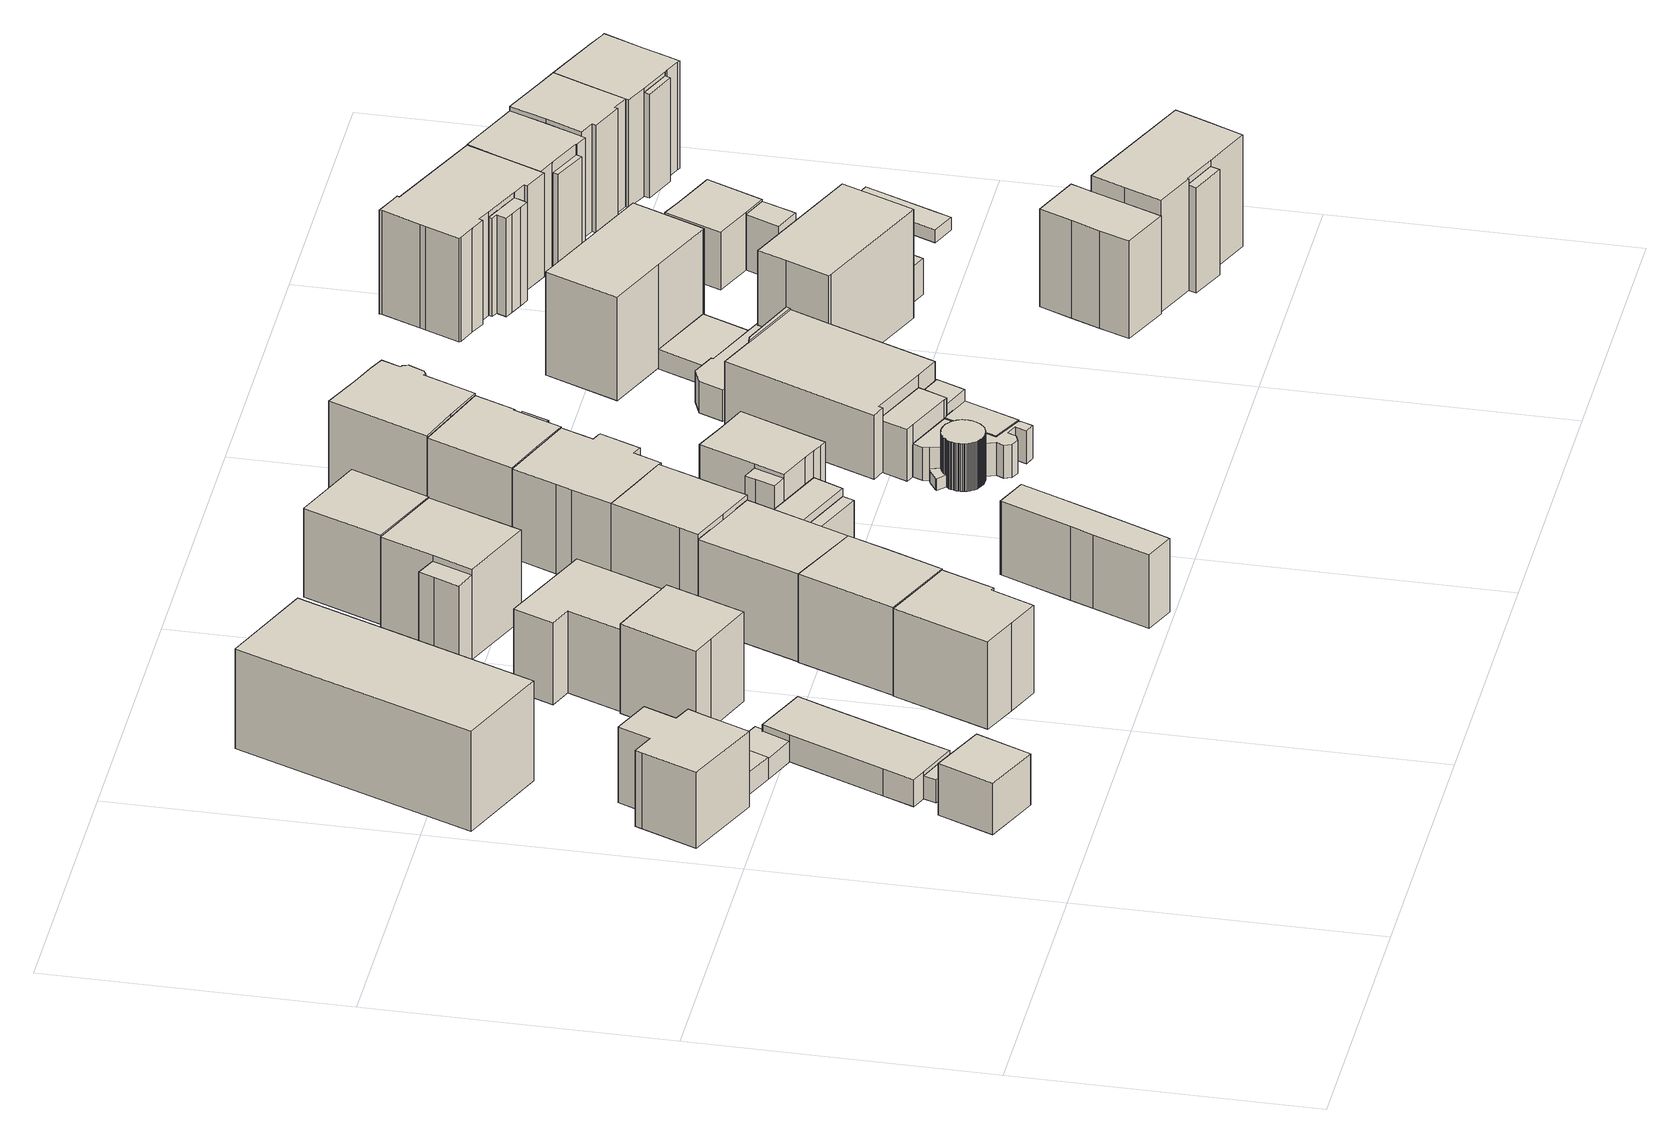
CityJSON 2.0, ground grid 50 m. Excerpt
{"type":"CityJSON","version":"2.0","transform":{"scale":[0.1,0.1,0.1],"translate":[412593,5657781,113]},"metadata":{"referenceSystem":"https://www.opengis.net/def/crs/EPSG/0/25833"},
"CityObjects":{
"building1":{"type":"Building","attributes":{"Dachtyp_tdc":"tdcFreeFormRoof","Gemeindeschluessel":14612000,"Dachneigung":45.53,"QualitaetDacherkennung":67,"Geometrietyp2DReferenz":"3000","measuredHeight":11.75,"function":"31001_9998","roofType":"5000"},"geometry":[{"type":"Solid","lod":"1","boundaries":[[[[0,1,2,3,4]],[[5,6,7,8,9]],[[4,6,5,0]],[[3,7,6,4]],[[2,8,7,3]],[[1,9,8,2]],[[0,5,9,1]]]]}]},
"building2":{"type":"Building","attributes":{"Dachtyp_tdc":"tdcPolyFlatRoof","Gemeindeschluessel":14612000,"Dachneigung":0,"QualitaetDacherkennung":51,"Geometrietyp2DReferenz":"3000","measuredHeight":13.56,"function":"31001_9998","roofType":"1000"},"geometry":[{"type":"Solid","lod":"1","boundaries":[[[[10,11,12,13,14,15,16,17,18,19,20]],[[21,22,23,24,25,26,27,28,29,30,31]],[[20,22,21,10]],[[19,23,22,20]],[[18,24,23,19]],[[17,25,24,18]],[[16,26,25,17]],[[15,27,26,16]],[[14,28,27,15]],[[13,29,28,14]],[[12,30,29,13]],[[11,31,30,12]],[[10,21,31,11]]]]}]},
"building3":{"type":"Building","attributes":{"Dachtyp_tdc":"tdcPolyFlatRoof","Gemeindeschluessel":14612000,"Dachneigung":0,"QualitaetDacherkennung":71,"Geometrietyp2DReferenz":"3000","measuredHeight":3.99,"function":"31001_9998","roofType":"1000"},"geometry":[{"type":"Solid","lod":"1","boundaries":[[[[32,33,34,35]],[[36,37,38,39]],[[35,37,36,32]],[[34,38,37,35]],[[33,39,38,34]],[[32,36,39,33]]]]}]},
"building4":{"type":"Building","attributes":{"Gemeindeschluessel":14612000,"Geometrietyp2DReferenz":"3000","function":"31001_9998","roofType":"9999"},"children":["building4-1","building4-2"]},
"building4-1":{"type":"BuildingPart","attributes":{"Dachtyp_tdc":"tdcPolyFlatRoof","Dachneigung":2.6,"QualitaetDacherkennung":79,"Geometrietyp2DReferenz":"3000","measuredHeight":4.31,"roofType":"2100"},"parents":["building4"],"geometry":[{"type":"Solid","lod":"1","boundaries":[[[[40,41,42,43]],[[44,45,46,47]],[[43,45,44,40]],[[42,46,45,43]],[[41,47,46,42]],[[40,44,47,41]]]]}]},
"building4-2":{"type":"BuildingPart","attributes":{"Dachtyp_tdc":"tdcHipAndGableRoof","Dachneigung":15.2,"QualitaetDacherkennung":78,"Geometrietyp2DReferenz":"3000","measuredHeight":5.49,"roofType":"5000"},"parents":["building4"],"geometry":[{"type":"Solid","lod":"1","boundaries":[[[[48,49,50,51,52,53,54,55,56,57,58,59]],[[60,61,62,63,64,65,66,44,47,67,68,69]],[[59,61,60,48]],[[58,62,61,59]],[[57,63,62,58]],[[56,64,63,57]],[[55,65,64,56]],[[54,66,65,55]],[[53,44,66,54]],[[52,47,44,53]],[[51,67,47,52]],[[50,68,67,51]],[[49,69,68,50]],[[48,60,69,49]]]]}]},
"building5":{"type":"Building","attributes":{"Dachtyp_tdc":"tdcPolyFlatRoof","Gemeindeschluessel":14612000,"Dachneigung":2.92,"QualitaetDacherkennung":72,"Geometrietyp2DReferenz":"3000","measuredHeight":3.83,"function":"31001_9998","roofType":"2100"},"geometry":[{"type":"Solid","lod":"1","boundaries":[[[[70,71,72,73,74,75]],[[69,37,36,76,61,60]],[[75,37,69,70]],[[74,36,37,75]],[[73,76,36,74]],[[72,61,76,73]],[[71,60,61,72]],[[70,69,60,71]]]]}]},
"building6":{"type":"Building","attributes":{"name":"Gymnasium Dreikönigschule Dresden","Dachtyp_tdc":"tdcGableRoof","Gemeindeschluessel":14612000,"Dachneigung":12.76,"QualitaetDacherkennung":17,"Geometrietyp2DReferenz":"3000","measuredHeight":20.39,"function":"31001_3021","roofType":"3100"},"geometry":[{"type":"Solid","lod":"1","boundaries":[[[[77,78,79,80]],[[81,82,83,84]],[[80,82,81,77]],[[79,83,82,80]],[[78,84,83,79]],[[77,81,84,78]]]]}]},
"building7":{"type":"Building","attributes":{"Dachtyp_tdc":"tdcFreeFormRoof","Gemeindeschluessel":14612000,"Dachneigung":27.48,"QualitaetDacherkennung":80,"Geometrietyp2DReferenz":"3000","measuredHeight":17.72,"function":"31001_9998","roofType":"5000"},"geometry":[{"type":"Solid","lod":"1","boundaries":[[[[85,86,87,88,89]],[[90,91,92,93,94]],[[89,91,90,85]],[[88,92,91,89]],[[87,93,92,88]],[[86,94,93,87]],[[85,90,94,86]]]]}]},
"building8":{"type":"Building","attributes":{"Dachtyp_tdc":"tdcGableRoof","Gemeindeschluessel":14612000,"Dachneigung":24.15,"QualitaetDacherkennung":84,"Geometrietyp2DReferenz":"3000","measuredHeight":17.3,"function":"31001_9998","roofType":"3100"},"geometry":[{"type":"Solid","lod":"1","boundaries":[[[[95,96,97,98,99,100,101,102]],[[103,104,105,106,107,108,109,110]],[[102,104,103,95]],[[101,105,104,102]],[[100,106,105,101]],[[99,107,106,100]],[[98,108,107,99]],[[97,109,108,98]],[[96,110,109,97]],[[95,103,110,96]]]]}]},
"building9":{"type":"Building","attributes":{"Dachtyp_tdc":"tdcFreeFormRoof","Gemeindeschluessel":14612000,"Dachneigung":32.52,"QualitaetDacherkennung":12,"Geometrietyp2DReferenz":"3000","measuredHeight":16.78,"function":"31001_9998","roofType":"5000"},"geometry":[{"type":"Solid","lod":"1","boundaries":[[[[111,112,113,114,115,116]],[[117,118,119,120,121,122]],[[116,118,117,111]],[[115,119,118,116]],[[114,120,119,115]],[[113,121,120,114]],[[112,122,121,113]],[[111,117,122,112]]]]}]},
"building10":{"type":"Building","attributes":{"Dachtyp_tdc":"tdcFreeFormRoof","Gemeindeschluessel":14612000,"Dachneigung":27,"QualitaetDacherkennung":81,"Geometrietyp2DReferenz":"3000","measuredHeight":17.52,"function":"31001_9998","roofType":"5000"},"geometry":[{"type":"Solid","lod":"1","boundaries":[[[[123,124,125,126,127]],[[128,129,130,131,132]],[[127,129,128,123]],[[126,130,129,127]],[[125,131,130,126]],[[124,132,131,125]],[[123,128,132,124]]]]}]},
"building11":{"type":"Building","attributes":{"Dachtyp_tdc":"tdcPolyFlatRoof","Gemeindeschluessel":14612000,"Dachneigung":3.5,"QualitaetDacherkennung":48,"Geometrietyp2DReferenz":"3000","measuredHeight":2.46,"function":"31001_9998","roofType":"2100"},"geometry":[{"type":"Solid","lod":"1","boundaries":[[[[133,134,135,136]],[[137,138,139,140]],[[136,138,137,133]],[[135,139,138,136]],[[134,140,139,135]],[[133,137,140,134]]]]}]},
"building12":{"type":"Building","attributes":{"Dachtyp_tdc":"tdcFreeFormRoof","Gemeindeschluessel":14612000,"Dachneigung":24.89,"QualitaetDacherkennung":81,"Geometrietyp2DReferenz":"3000","measuredHeight":17.24,"function":"31001_9998","roofType":"5000"},"geometry":[{"type":"Solid","lod":"1","boundaries":[[[[127,126,141,142]],[[143,144,145,146]],[[142,144,143,127]],[[141,145,144,142]],[[126,146,145,141]],[[127,143,146,126]]]]}]},
"building13":{"type":"Building","attributes":{"Gemeindeschluessel":14612000,"Geometrietyp2DReferenz":"3000","function":"31001_9998","roofType":"9999"},"children":["building13-1","building13-2"]},
"building13-1":{"type":"BuildingPart","attributes":{"Dachtyp_tdc":"tdcHipAndGableRoof","Dachneigung":28.63,"QualitaetDacherkennung":62,"Geometrietyp2DReferenz":"3000","measuredHeight":18,"roofType":"5000"},"parents":["building13"],"geometry":[{"type":"Solid","lod":"1","boundaries":[[[[147,148,149,150,151]],[[152,153,154,155,156]],[[151,153,152,147]],[[150,154,153,151]],[[149,155,154,150]],[[148,156,155,149]],[[147,152,156,148]]]]}]},
"building13-2":{"type":"BuildingPart","attributes":{"Dachtyp_tdc":"tdcHipRoof","Dachneigung":27.24,"QualitaetDacherkennung":27,"Geometrietyp2DReferenz":"3000","measuredHeight":15.74,"roofType":"3200"},"parents":["building13"],"geometry":[{"type":"Solid","lod":"1","boundaries":[[[[157,158,159,160,161]],[[140,139,162,154,153]],[[161,139,140,157]],[[160,162,139,161]],[[159,154,162,160]],[[158,153,154,159]],[[157,140,153,158]]]]}]},
"building14":{"type":"Building","attributes":{"Dachtyp_tdc":"tdcPolyFlatRoof","Gemeindeschluessel":14612000,"Dachneigung":0,"QualitaetDacherkennung":78,"Geometrietyp2DReferenz":"3000","measuredHeight":13.21,"function":"31001_9998","roofType":"1000"},"geometry":[{"type":"Solid","lod":"1","boundaries":[[[[163,164,165,166,167,168,169,170,171,172]],[[173,174,175,176,177,178,179,180,181,182]],[[172,174,173,163]],[[171,175,174,172]],[[170,176,175,171]],[[169,177,176,170]],[[168,178,177,169]],[[167,179,178,168]],[[166,180,179,167]],[[165,181,180,166]],[[164,182,181,165]],[[163,173,182,164]]]]}]},
"building15":{"type":"Building","attributes":{"Dachtyp_tdc":"tdcGableRoof","Gemeindeschluessel":14612000,"Dachneigung":28.38,"QualitaetDacherkennung":75,"Geometrietyp2DReferenz":"3000","measuredHeight":18.27,"function":"31001_9998","roofType":"3100"},"geometry":[{"type":"Solid","lod":"1","boundaries":[[[[183,184,185,186,187,188,189,190,191,192]],[[193,194,195,196,197,198,199,200,201,202]],[[192,194,193,183]],[[191,195,194,192]],[[190,196,195,191]],[[189,197,196,190]],[[188,198,197,189]],[[187,199,198,188]],[[186,200,199,187]],[[185,201,200,186]],[[184,202,201,185]],[[183,193,202,184]]]]}]},
"building16":{"type":"Building","attributes":{"Dachtyp_tdc":"tdcGableRoof","Gemeindeschluessel":14612000,"Dachneigung":30.93,"QualitaetDacherkennung":74,"Geometrietyp2DReferenz":"3000","measuredHeight":17.9,"function":"31001_9998","roofType":"3100"},"geometry":[{"type":"Solid","lod":"1","boundaries":[[[[203,204,205,206]],[[207,208,209,210]],[[206,208,207,203]],[[205,209,208,206]],[[204,210,209,205]],[[203,207,210,204]]]]}]},
"building17":{"type":"Building","attributes":{"Dachtyp_tdc":"tdcPolyFlatRoof","Gemeindeschluessel":14612000,"Dachneigung":0,"QualitaetDacherkennung":61,"Geometrietyp2DReferenz":"3000","measuredHeight":4.64,"function":"31001_9998","roofType":"1000"},"geometry":[{"type":"Solid","lod":"1","boundaries":[[[[211,212,213,214,215]],[[216,217,218,219,220]],[[215,217,216,211]],[[214,218,217,215]],[[213,219,218,214]],[[212,220,219,213]],[[211,216,220,212]]]]}]},
"building18":{"type":"Building","attributes":{"Dachtyp_tdc":"tdcPolyFlatRoof","Gemeindeschluessel":14612000,"Dachneigung":33.82,"QualitaetDacherkennung":39,"Geometrietyp2DReferenz":"3000","measuredHeight":9.69,"function":"31001_9998","roofType":"2100"},"geometry":[{"type":"Solid","lod":"1","boundaries":[[[[221,222,223,224]],[[225,226,227,228]],[[224,226,225,221]],[[223,227,226,224]],[[222,228,227,223]],[[221,225,228,222]]]]}]},
"building19":{"type":"Building","attributes":{"Dachtyp_tdc":"tdcPolyFlatRoof","Gemeindeschluessel":14612000,"Dachneigung":17.84,"QualitaetDacherkennung":71,"Geometrietyp2DReferenz":"3000","measuredHeight":11.24,"function":"31001_9998","roofType":"2100"},"geometry":[{"type":"Solid","lod":"1","boundaries":[[[[229,230,231,232,233]],[[228,234,235,236,225]],[[233,234,228,229]],[[232,235,234,233]],[[231,236,235,232]],[[230,225,236,231]],[[229,228,225,230]]]]}]},
"building20":{"type":"Building","attributes":{"Dachtyp_tdc":"tdcFreeFormRoof","Gemeindeschluessel":14612000,"Dachneigung":21,"QualitaetDacherkennung":60,"Geometrietyp2DReferenz":"3000","measuredHeight":17.68,"function":"31001_9998","roofType":"5000"},"geometry":[{"type":"Solid","lod":"1","boundaries":[[[[185,237,238,239,240,241,242,243,244,245,246,247,248,187]],[[249,250,251,252,253,254,255,256,257,258,259,260,261,262]],[[187,250,249,185]],[[248,251,250,187]],[[247,252,251,248]],[[246,253,252,247]],[[245,254,253,246]],[[244,255,254,245]],[[243,256,255,244]],[[242,257,256,243]],[[241,258,257,242]],[[240,259,258,241]],[[239,260,259,240]],[[238,261,260,239]],[[237,262,261,238]],[[185,249,262,237]]]]}]},
"building21":{"type":"Building","attributes":{"Gemeindeschluessel":14612000,"Geometrietyp2DReferenz":"3000","function":"31001_9998","roofType":"9999"},"children":["building21-1","building21-2"]},
"building21-1":{"type":"BuildingPart","attributes":{"Dachtyp_tdc":"tdcGableRoof","Dachneigung":29.38,"QualitaetDacherkennung":70,"Geometrietyp2DReferenz":"3000","measuredHeight":16.66,"roofType":"3100"},"parents":["building21"],"geometry":[{"type":"Solid","lod":"1","boundaries":[[[[263,264,265,266,267,268,269,270,271,272]],[[273,274,275,276,277,278,279,280,281,282]],[[272,274,273,263]],[[271,275,274,272]],[[270,276,275,271]],[[269,277,276,270]],[[268,278,277,269]],[[267,279,278,268]],[[266,280,279,267]],[[265,281,280,266]],[[264,282,281,265]],[[263,273,282,264]]]]}]},
"building21-2":{"type":"BuildingPart","attributes":{"Dachtyp_tdc":"tdcPolyFlatRoof","Dachneigung":32.9,"QualitaetDacherkennung":51,"Geometrietyp2DReferenz":"3000","measuredHeight":15,"roofType":"2100"},"parents":["building21"],"geometry":[{"type":"Solid","lod":"1","boundaries":[[[[283,284,285,286,287]],[[282,281,288,289,290]],[[287,281,282,283]],[[286,288,281,287]],[[285,289,288,286]],[[284,290,289,285]],[[283,282,290,284]]]]}]},
"building22":{"type":"Building","attributes":{"Gemeindeschluessel":14612000,"Geometrietyp2DReferenz":"3000","function":"31001_9998","roofType":"9999"},"children":["building22-1","building22-2"]},
"building22-1":{"type":"BuildingPart","attributes":{"Dachtyp_tdc":"tdcPolyFlatRoof","Dachneigung":10.37,"QualitaetDacherkennung":47,"Geometrietyp2DReferenz":"3000","measuredHeight":14.62,"roofType":"2100"},"parents":["building22"],"geometry":[{"type":"Solid","lod":"1","boundaries":[[[[291,292,293,294,295,296]],[[297,298,299,300,301,302]],[[295,298,297,296]],[[294,299,298,295]],[[293,300,299,294]],[[292,301,300,293]],[[291,302,301,292]],[[296,297,302,291]]]]}]},
"building22-2":{"type":"BuildingPart","attributes":{"Dachtyp_tdc":"tdcGableRoof","Dachneigung":25.34,"QualitaetDacherkennung":68,"Geometrietyp2DReferenz":"3000","measuredHeight":17.61,"roofType":"3100"},"parents":["building22"],"geometry":[{"type":"Solid","lod":"1","boundaries":[[[[303,304,305,306,307,308,309,310,311]],[[302,301,312,313,314,315,316,317,297]],[[311,301,302,303]],[[310,312,301,311]],[[309,313,312,310]],[[308,314,313,309]],[[307,315,314,308]],[[306,316,315,307]],[[305,317,316,306]],[[304,297,317,305]],[[303,302,297,304]]]]}]},
"building23":{"type":"Building","attributes":{"name":"Nordbad","Dachtyp_tdc":"tdcPolyFlatRoof","Gemeindeschluessel":14612000,"Dachneigung":10.61,"QualitaetDacherkennung":51,"Geometrietyp2DReferenz":"3000","measuredHeight":2.32,"function":"31001_3221","roofType":"2100"},"geometry":[{"type":"Solid","lod":"1","boundaries":[[[[318,319,320,321,322,323,324,325,326,327,328,329,330]],[[331,332,333,334,335,336,337,338,339,340,341,342,343]],[[330,332,331,318]],[[329,333,332,330]],[[328,334,333,329]],[[327,335,334,328]],[[326,336,335,327]],[[325,337,336,326]],[[324,338,337,325]],[[323,339,338,324]],[[322,340,339,323]],[[321,341,340,322]],[[320,342,341,321]],[[319,343,342,320]],[[318,331,343,319]]]]}]},
"building24":{"type":"Building","attributes":{"name":"Nordbad","Dachtyp_tdc":"tdcFreeFormRoof","Gemeindeschluessel":14612000,"Dachneigung":30.78,"QualitaetDacherkennung":79,"Geometrietyp2DReferenz":"3000","measuredHeight":9.51,"function":"31001_3221","roofType":"5000"},"geometry":[{"type":"Solid","lod":"1","boundaries":[[[[344,345,346,347,348,349,350,351,352,353,354,355,356,357,358,359,360,361,362,363,364,365,366,367,368,369,370,371,372,373,374,375,376,377,378,379,380,381,382,383,384,385,386,387,388,389,390,391,392,393,394,395,396,397,398,399,400,401,402,403,404,405,406,407,408,409,410,411,412,413,414,415,416,417,418,419,420,421,422,423,424,425,426,427,428,429,430,431]],[[432,433,434,435,436,437,438,439,440,441,442,443,444,445,446,447,448,449,450,451,452,453,454,455,456,457,458,459,460,461,462,463,464,337,336,335,334,333,332,331,343,342,465,466,467,468,469,470,471,472,473,474,475,476,477,478,479,480,481,482,483,484,485,486,487,488,489,490,491,492,493,494,495,496,497,498,499,500,501,502,503,504,505,506,507,508,509,510]],[[431,433,432,344]],[[430,434,433,431]],[[429,435,434,430]],[[428,436,435,429]],[[427,437,436,428]],[[426,438,437,427]],[[425,439,438,426]],[[424,440,439,425]],[[423,441,440,424]],[[422,442,441,423]],[[421,443,442,422]],[[420,444,443,421]],[[419,445,444,420]],[[418,446,445,419]],[[417,447,446,418]],[[416,448,447,417]],[[415,449,448,416]],[[414,450,449,415]],[[413,451,450,414]],[[412,452,451,413]],[[411,453,452,412]],[[410,454,453,411]],[[409,455,454,410]],[[408,456,455,409]],[[407,457,456,408]],[[406,458,457,407]],[[405,459,458,406]],[[404,460,459,405]],[[403,461,460,404]],[[402,462,461,403]],[[401,463,462,402]],[[400,464,463,401]],[[399,337,464,400]],[[398,336,337,399]],[[397,335,336,398]],[[396,334,335,397]],[[395,333,334,396]],[[394,332,333,395]],[[393,331,332,394]],[[392,343,331,393]],[[391,342,343,392]],[[390,465,342,391]],[[389,466,465,390]],[[388,467,466,389]],[[387,468,467,388]],[[386,469,468,387]],[[385,470,469,386]],[[384,471,470,385]],[[383,472,471,384]],[[382,473,472,383]],[[381,474,473,382]],[[380,475,474,381]],[[379,476,475,380]],[[378,477,476,379]],[[377,478,477,378]],[[376,479,478,377]],[[375,480,479,376]],[[374,481,480,375]],[[373,482,481,374]],[[372,483,482,373]],[[371,484,483,372]],[[370,485,484,371]],[[369,486,485,370]],[[368,487,486,369]],[[367,488,487,368]],[[366,489,488,367]],[[365,490,489,366]],[[364,491,490,365]],[[363,492,491,364]],[[362,493,492,363]],[[361,494,493,362]],[[360,495,494,361]],[[359,496,495,360]],[[358,497,496,359]],[[357,498,497,358]],[[356,499,498,357]],[[355,500,499,356]],[[354,501,500,355]],[[353,502,501,354]],[[352,503,502,353]],[[351,504,503,352]],[[350,505,504,351]],[[349,506,505,350]],[[348,507,506,349]],[[347,508,507,348]],[[346,509,508,347]],[[345,510,509,346]],[[344,432,510,345]]]]}]},
"building25":{"type":"Building","attributes":{"name":"Nordbad","Dachtyp_tdc":"tdcPolyFlatRoof","Gemeindeschluessel":14612000,"Dachneigung":0,"QualitaetDacherkennung":47,"Geometrietyp2DReferenz":"3000","measuredHeight":5.92,"function":"31001_3221","roofType":"1000"},"geometry":[{"type":"Solid","lod":"1","boundaries":[[[[511,512,513,514,515,516,517,518,519,520,521,522,523,524,525,526,527,528,529,530,531,532,533,534,535,536,537,538,539,540,541,542,543,544,545,546,547,548,549,550,551,552,553,554,555,556,557,558,559,560,561,562,563,564,565,566,567,568,569,570]],[[571,572,573,574,575,576,577,578,579,580,581,582,506,505,504,503,502,501,500,499,498,497,496,495,494,493,492,491,490,489,488,487,486,485,484,483,482,481,480,479,478,477,476,475,474,473,472,471,470,469,468,467,466,465,342,341,583,584,585,586]],[[570,572,571,511]],[[569,573,572,570]],[[568,574,573,569]],[[567,575,574,568]],[[566,576,575,567]],[[565,577,576,566]],[[564,578,577,565]],[[563,579,578,564]],[[562,580,579,563]],[[561,581,580,562]],[[560,582,581,561]],[[559,506,582,560]],[[558,505,506,559]],[[557,504,505,558]],[[556,503,504,557]],[[555,502,503,556]],[[554,501,502,555]],[[553,500,501,554]],[[552,499,500,553]],[[551,498,499,552]],[[550,497,498,551]],[[549,496,497,550]],[[548,495,496,549]],[[547,494,495,548]],[[546,493,494,547]],[[545,492,493,546]],[[544,491,492,545]],[[543,490,491,544]],[[542,489,490,543]],[[541,488,489,542]],[[540,487,488,541]],[[539,486,487,540]],[[538,485,486,539]],[[537,484,485,538]],[[536,483,484,537]],[[535,482,483,536]],[[534,481,482,535]],[[533,480,481,534]],[[532,479,480,533]],[[531,478,479,532]],[[530,477,478,531]],[[529,476,477,530]],[[528,475,476,529]],[[527,474,475,528]],[[526,473,474,527]],[[525,472,473,526]],[[524,471,472,525]],[[523,470,471,524]],[[522,469,470,523]],[[521,468,469,522]],[[520,467,468,521]],[[519,466,467,520]],[[518,465,466,519]],[[517,342,465,518]],[[516,341,342,517]],[[515,583,341,516]],[[514,584,583,515]],[[513,585,584,514]],[[512,586,585,513]],[[511,571,586,512]]]]}]},
"building26":{"type":"Building","attributes":{"Dachtyp_tdc":"tdcGableRoof","Gemeindeschluessel":14612000,"Dachneigung":28.3,"QualitaetDacherkennung":69,"Geometrietyp2DReferenz":"3000","measuredHeight":18.42,"function":"31001_9998","roofType":"3100"},"geometry":[{"type":"Solid","lod":"1","boundaries":[[[[587,588,589,590,591,592,593,594,595,596,597,598,599]],[[600,601,602,603,604,605,606,607,608,609,610,611,612]],[[599,601,600,587]],[[598,602,601,599]],[[597,603,602,598]],[[596,604,603,597]],[[595,605,604,596]],[[594,606,605,595]],[[593,607,606,594]],[[592,608,607,593]],[[591,609,608,592]],[[590,610,609,591]],[[589,611,610,590]],[[588,612,611,589]],[[587,600,612,588]]]]}]},
"building27":{"type":"Building","attributes":{"name":"Nordbad","Dachtyp_tdc":"tdcPolyFlatRoof","Gemeindeschluessel":14612000,"Dachneigung":0,"QualitaetDacherkennung":64,"Geometrietyp2DReferenz":"3000","measuredHeight":9.33,"function":"31001_3221","roofType":"1000"},"geometry":[{"type":"Solid","lod":"1","boundaries":[[[[613,614,615,616,617,618,619]],[[584,620,621,622,623,624,585]],[[619,620,584,613]],[[618,621,620,619]],[[617,622,621,618]],[[616,623,622,617]],[[615,624,623,616]],[[614,585,624,615]],[[613,584,585,614]]]]}]},
"building28":{"type":"Building","attributes":{"name":"Nordbad","Gemeindeschluessel":14612000,"Geometrietyp2DReferenz":"3000","function":"31001_3221","roofType":"9999"},"children":["building28-1","building28-2","building28-3","building28-4","building28-5"]},
"building28-1":{"type":"BuildingPart","attributes":{"Dachtyp_tdc":"tdcFreeFormRoof","Dachneigung":44.6,"QualitaetDacherkennung":18,"Geometrietyp2DReferenz":"3000","measuredHeight":9.28,"roofType":"5000"},"parents":["building28"],"geometry":[{"type":"Solid","lod":"1","boundaries":[[[[625,626,627,628]],[[629,630,631,632]],[[628,630,629,625]],[[627,631,630,628]],[[626,632,631,627]],[[625,629,632,626]]]]}]},
"building28-2":{"type":"BuildingPart","attributes":{"Dachtyp_tdc":"tdcGableRoof","Dachneigung":10.9,"QualitaetDacherkennung":34,"Geometrietyp2DReferenz":"3000","measuredHeight":6.72,"roofType":"3100"},"parents":["building28"],"geometry":[{"type":"Solid","lod":"1","boundaries":[[[[633,634,635,636]],[[637,638,639,630]],[[636,638,637,633]],[[635,639,638,636]],[[634,630,639,635]],[[633,637,630,634]]]]}]},
"building28-3":{"type":"BuildingPart","attributes":{"Dachtyp_tdc":"tdcPolyFlatRoof","Dachneigung":0,"QualitaetDacherkennung":24,"Geometrietyp2DReferenz":"3000","measuredHeight":11.67,"roofType":"1000"},"parents":["building28"],"geometry":[{"type":"Solid","lod":"1","boundaries":[[[[640,641,642,643]],[[644,645,646,647]],[[643,645,644,640]],[[642,646,645,643]],[[641,647,646,642]],[[640,644,647,641]]]]}]},
"building28-4":{"type":"BuildingPart","attributes":{"Dachtyp_tdc":"tdcPolyFlatRoof","Dachneigung":0,"QualitaetDacherkennung":0,"Geometrietyp2DReferenz":"3000","measuredHeight":3.49,"roofType":"9999"},"parents":["building28"],"geometry":[{"type":"Solid","lod":"1","boundaries":[[[[648,649,650,651,652]],[[653,654,655,656,629]],[[652,654,653,648]],[[651,655,654,652]],[[650,656,655,651]],[[649,629,656,650]],[[648,653,629,649]]]]}]},
"building28-5":{"type":"BuildingPart","attributes":{"Dachtyp_tdc":"tdcPolyFlatRoof","Dachneigung":0,"QualitaetDacherkennung":44,"Geometrietyp2DReferenz":"3000","measuredHeight":11.51,"roofType":"1000"},"parents":["building28"],"geometry":[{"type":"Solid","lod":"1","boundaries":[[[[657,658,659,660,661,662,663,664,665]],[[654,653,632,666,667,668,669,644,647]],[[665,653,654,657]],[[664,632,653,665]],[[663,666,632,664]],[[662,667,666,663]],[[661,668,667,662]],[[660,669,668,661]],[[659,644,669,660]],[[658,647,644,659]],[[657,654,647,658]]]]}]},
"building29":{"type":"Building","attributes":{"Dachtyp_tdc":"tdcPolyFlatRoof","Gemeindeschluessel":14612000,"Dachneigung":0,"QualitaetDacherkennung":7,"Geometrietyp2DReferenz":"3000","measuredHeight":5.66,"function":"31001_9998","roofType":"1000"},"geometry":[{"type":"Solid","lod":"1","boundaries":[[[[670,671,672,673,674,675,676,677,678,679,680,681,682,683]],[[684,685,686,687,688,689,690,691,692,693,694,695,696,697]],[[683,685,684,670]],[[682,686,685,683]],[[681,687,686,682]],[[680,688,687,681]],[[679,689,688,680]],[[678,690,689,679]],[[677,691,690,678]],[[676,692,691,677]],[[675,693,692,676]],[[674,694,693,675]],[[673,695,694,674]],[[672,696,695,673]],[[671,697,696,672]],[[670,684,697,671]]]]}]},
"building30":{"type":"Building","attributes":{"Dachtyp_tdc":"tdcPolyFlatRoof","Gemeindeschluessel":14612000,"Dachneigung":0,"QualitaetDacherkennung":67,"Geometrietyp2DReferenz":"3000","measuredHeight":3.48,"function":"31001_9998","roofType":"1000"},"geometry":[{"type":"Solid","lod":"1","boundaries":[[[[698,699,700,701,702]],[[703,704,705,706,707]],[[702,704,703,698]],[[701,705,704,702]],[[700,706,705,701]],[[699,707,706,700]],[[698,703,707,699]]]]}]},
"building31":{"type":"Building","attributes":{"Dachtyp_tdc":"tdcGableRoof","Gemeindeschluessel":14612000,"Dachneigung":29.09,"QualitaetDacherkennung":65,"Geometrietyp2DReferenz":"3000","measuredHeight":20.34,"function":"31001_9998","roofType":"3100"},"geometry":[{"type":"Solid","lod":"1","boundaries":[[[[708,709,710,711,712,713]],[[714,715,716,717,718,719]],[[713,715,714,708]],[[712,716,715,713]],[[711,717,716,712]],[[710,718,717,711]],[[709,719,718,710]],[[708,714,719,709]]]]}]},
"building32":{"type":"Building","attributes":{"Dachtyp_tdc":"tdcFreeFormRoof","Gemeindeschluessel":14612000,"Dachneigung":31.91,"QualitaetDacherkennung":79,"Geometrietyp2DReferenz":"3000","measuredHeight":21.5,"function":"31001_9998","roofType":"5000"},"geometry":[{"type":"Solid","lod":"1","boundaries":[[[[720,721,722,723,724,725,726,727,728]],[[729,730,731,732,733,734,735,736,737]],[[728,730,729,720]],[[727,731,730,728]],[[726,732,731,727]],[[725,733,732,726]],[[724,734,733,725]],[[723,735,734,724]],[[722,736,735,723]],[[721,737,736,722]],[[720,729,737,721]]]]}]},
"building33":{"type":"Building","attributes":{"Dachtyp_tdc":"tdcPolyFlatRoof","Gemeindeschluessel":14612000,"Dachneigung":0,"QualitaetDacherkennung":63,"Geometrietyp2DReferenz":"3000","measuredHeight":17.58,"function":"31001_9998","roofType":"1000"},"geometry":[{"type":"Solid","lod":"1","boundaries":[[[[738,739,740,741,742,743,744]],[[745,746,747,748,749,750,751]],[[744,746,745,738]],[[743,747,746,744]],[[742,748,747,743]],[[741,749,748,742]],[[740,750,749,741]],[[739,751,750,740]],[[738,745,751,739]]]]}]},
"building34":{"type":"Building","attributes":{"Gemeindeschluessel":14612000,"Dachtyp_tdc":"tdcPolyFlatRoof","Dachneigung":4.1,"QualitaetDacherkennung":68,"Geometrietyp2DReferenz":"3000","measuredHeight":6.57,"function":"31001_9998","roofType":"2100"},"geometry":[{"type":"Solid","lod":"1","boundaries":[[[[752,753,754,755,756]],[[757,758,759,760,761]],[[756,758,757,752]],[[755,759,758,756]],[[754,760,759,755]],[[753,761,760,754]],[[752,757,761,753]]]]}]},
"building35":{"type":"Building","attributes":{"Gemeindeschluessel":14612000,"Geometrietyp2DReferenz":"3000","function":"31001_9998","roofType":"9999"},"children":["building35-1","building35-2"]},
"building35-1":{"type":"BuildingPart","attributes":{"Dachtyp_tdc":"tdcPolyFlatRoof","Dachneigung":5.91,"QualitaetDacherkennung":53,"Geometrietyp2DReferenz":"3000","measuredHeight":18.98,"roofType":"2100"},"parents":["building35"],"geometry":[{"type":"Solid","lod":"1","boundaries":[[[[762,763,764,765,766]],[[767,768,769,770,771]],[[766,768,767,762]],[[765,769,768,766]],[[764,770,769,765]],[[763,771,770,764]],[[762,767,771,763]]]]}]},
"building35-2":{"type":"BuildingPart","attributes":{"Dachtyp_tdc":"tdcGableRoof","Dachneigung":28.93,"QualitaetDacherkennung":82,"Geometrietyp2DReferenz":"3000","measuredHeight":21.88,"roofType":"3100"},"parents":["building35"],"geometry":[{"type":"Solid","lod":"1","boundaries":[[[[772,773,774,775,776,777,778,779,780,781]],[[771,770,769,782,783,784,785,786,787,788]],[[781,770,771,772]],[[780,769,770,781]],[[779,782,769,780]],[[778,783,782,779]],[[777,784,783,778]],[[776,785,784,777]],[[775,786,785,776]],[[774,787,786,775]],[[773,788,787,774]],[[772,771,788,773]]]]}]},
"building36":{"type":"Building","attributes":{"Gemeindeschluessel":14612000,"Geometrietyp2DReferenz":"3000","function":"31001_9998","roofType":"9999"},"children":["building36-1","building36-2"]},
"building36-1":{"type":"BuildingPart","attributes":{"Dachtyp_tdc":"tdcCutGableRoof","Dachneigung":2.07,"QualitaetDacherkennung":37,"Geometrietyp2DReferenz":"3000","measuredHeight":18.25,"roofType":"9999"},"parents":["building36"],"geometry":[{"type":"Solid","lod":"1","boundaries":[[[[789,790,791,792,793,794,795,796,797,798,799,800]],[[801,802,803,804,805,806,807,808,809,810,811,812]],[[800,802,801,789]],[[799,803,802,800]],[[798,804,803,799]],[[797,805,804,798]],[[796,806,805,797]],[[795,807,806,796]],[[794,808,807,795]],[[793,809,808,794]],[[792,810,809,793]],[[791,811,810,792]],[[790,812,811,791]],[[789,801,812,790]]]]}]},
"building36-2":{"type":"BuildingPart","attributes":{"Dachtyp_tdc":"tdcGableRoof","Dachneigung":37.83,"QualitaetDacherkennung":75,"Geometrietyp2DReferenz":"3000","measuredHeight":21.54,"roofType":"3100"},"parents":["building36"],"geometry":[{"type":"Solid","lod":"1","boundaries":[[[[813,814,815,816,817,818,819,820,821,822,823,824,825,826,827,828,829,830,831,832,833,834]],[[835,836,802,801,810,837,838,839,840,841,842,843,844,845,846,847,848,849,850,851,852,853]],[[834,836,835,813]],[[833,802,836,834]],[[832,801,802,833]],[[831,810,801,832]],[[830,837,810,831]],[[829,838,837,830]],[[828,839,838,829]],[[827,840,839,828]],[[826,841,840,827]],[[825,842,841,826]],[[824,843,842,825]],[[823,844,843,824]],[[822,845,844,823]],[[821,846,845,822]],[[820,847,846,821]],[[819,848,847,820]],[[818,849,848,819]],[[817,850,849,818]],[[816,851,850,817]],[[815,852,851,816]],[[814,853,852,815]],[[813,835,853,814]]]]}]},
"building37":{"type":"Building","attributes":{"Dachtyp_tdc":"tdcPolyFlatRoof","Gemeindeschluessel":14612000,"Dachneigung":4.38,"QualitaetDacherkennung":71,"Geometrietyp2DReferenz":"3000","measuredHeight":6.58,"function":"31001_9998","roofType":"2100"},"geometry":[{"type":"Solid","lod":"1","boundaries":[[[[854,752,756,855]],[[856,857,758,757]],[[855,857,856,854]],[[756,758,857,855]],[[752,757,758,756]],[[854,856,757,752]]]]}]},
"building38":{"type":"Building","attributes":{"Dachtyp_tdc":"tdcPolyFlatRoof","Gemeindeschluessel":14612000,"Dachneigung":3.56,"QualitaetDacherkennung":58,"Geometrietyp2DReferenz":"3000","measuredHeight":2.74,"function":"31001_9998","roofType":"2100"},"geometry":[{"type":"Solid","lod":"1","boundaries":[[[[858,859,860,861,862]],[[863,864,865,866,867]],[[862,864,863,858]],[[861,865,864,862]],[[860,866,865,861]],[[859,867,866,860]],[[858,863,867,859]]]]}]},
"building39":{"type":"Building","attributes":{"Gemeindeschluessel":14612000,"Geometrietyp2DReferenz":"3000","function":"31001_9998","roofType":"9999"},"children":["building39-1","building39-2"]},
"building39-1":{"type":"BuildingPart","attributes":{"Dachtyp_tdc":"tdcPolyFlatRoof","Dachneigung":0,"QualitaetDacherkennung":48,"Geometrietyp2DReferenz":"3000","measuredHeight":10,"roofType":"1000"},"parents":["building39"],"geometry":[{"type":"Solid","lod":"1","boundaries":[[[[868,869,870,871,872]],[[873,874,875,876,877]],[[872,874,873,868]],[[871,875,874,872]],[[870,876,875,871]],[[869,877,876,870]],[[868,873,877,869]]]]}]},
"building39-2":{"type":"BuildingPart","attributes":{"Dachtyp_tdc":"tdcPolyFlatRoof","Dachneigung":0,"QualitaetDacherkennung":64,"Geometrietyp2DReferenz":"3000","measuredHeight":10.24,"roofType":"1000"},"parents":["building39"],"geometry":[{"type":"Solid","lod":"1","boundaries":[[[[878,879,880,881,882,883]],[[884,885,886,887,876,875]],[[883,885,884,878]],[[882,886,885,883]],[[881,887,886,882]],[[880,876,887,881]],[[879,875,876,880]],[[878,884,875,879]]]]}]},
"building40":{"type":"Building","attributes":{"Dachtyp_tdc":"tdcPolyFlatRoof","Gemeindeschluessel":14612000,"Dachneigung":22.06,"QualitaetDacherkennung":72,"Geometrietyp2DReferenz":"3000","measuredHeight":3.62,"function":"31001_9998","roofType":"2100"},"geometry":[{"type":"Solid","lod":"1","boundaries":[[[[888,889,890,891]],[[892,893,894,895]],[[891,893,892,888]],[[890,894,893,891]],[[889,895,894,890]],[[888,892,895,889]]]]}]},
"building41":{"type":"Building","attributes":{"Gemeindeschluessel":14612000,"Geometrietyp2DReferenz":"3000","function":"31001_9998","roofType":"9999"},"children":["building41-1","building41-2"]},
"building41-1":{"type":"BuildingPart","attributes":{"Dachtyp_tdc":"tdcGableRoof","Dachneigung":38.74,"QualitaetDacherkennung":66,"Geometrietyp2DReferenz":"3000","measuredHeight":21.42,"roofType":"3100"},"parents":["building41"],"geometry":[{"type":"Solid","lod":"1","boundaries":[[[[896,897,898,899,900,901,902,903,904,905,906]],[[907,908,909,910,911,912,913,914,915,916,917]],[[906,908,907,896]],[[905,909,908,906]],[[904,910,909,905]],[[903,911,910,904]],[[902,912,911,903]],[[901,913,912,902]],[[900,914,913,901]],[[899,915,914,900]],[[898,916,915,899]],[[897,917,916,898]],[[896,907,917,897]]]]}]},
"building41-2":{"type":"BuildingPart","attributes":{"Dachtyp_tdc":"tdcGableRoof","Dachneigung":36.38,"QualitaetDacherkennung":38,"Geometrietyp2DReferenz":"3000","measuredHeight":17.89,"roofType":"3100"},"parents":["building41"],"geometry":[{"type":"Solid","lod":"1","boundaries":[[[[918,919,920,921]],[[922,909,908,923]],[[921,909,922,918]],[[920,908,909,921]],[[919,923,908,920]],[[918,922,923,919]]]]}]},
"building42":{"type":"Building","attributes":{"Dachtyp_tdc":"tdcPolyFlatRoof","Gemeindeschluessel":14612000,"Dachneigung":3.64,"QualitaetDacherkennung":56,"Geometrietyp2DReferenz":"3000","measuredHeight":2.39,"function":"31001_9998","roofType":"2100"},"geometry":[{"type":"Solid","lod":"1","boundaries":[[[[924,925,926,927,928,929]],[[930,931,932,933,934,935]],[[929,931,930,924]],[[928,932,931,929]],[[927,933,932,928]],[[926,934,933,927]],[[925,935,934,926]],[[924,930,935,925]]]]}]},
"building43":{"type":"Building","attributes":{"Dachtyp_tdc":"tdcGableRoof","Gemeindeschluessel":14612000,"Dachneigung":29.91,"QualitaetDacherkennung":66,"Geometrietyp2DReferenz":"3000","measuredHeight":21.37,"function":"31001_9998","roofType":"3100"},"geometry":[{"type":"Solid","lod":"1","boundaries":[[[[936,937,938,939,940,941,942,943,944,945,946]],[[947,948,949,950,951,952,953,954,955,956,957]],[[946,948,947,936]],[[945,949,948,946]],[[944,950,949,945]],[[943,951,950,944]],[[942,952,951,943]],[[941,953,952,942]],[[940,954,953,941]],[[939,955,954,940]],[[938,956,955,939]],[[937,957,956,938]],[[936,947,957,937]]]]}]},
"building44":{"type":"Building","attributes":{"Gemeindeschluessel":14612000,"Geometrietyp2DReferenz":"3000","function":"31001_9998","roofType":"9999"},"children":["building44-1","building44-2"]},
"building44-1":{"type":"BuildingPart","attributes":{"Dachtyp_tdc":"tdcPolyFlatRoof","Dachneigung":18.29,"QualitaetDacherkennung":40,"Geometrietyp2DReferenz":"3000","measuredHeight":18.77,"roofType":"2100"},"parents":["building44"],"geometry":[{"type":"Solid","lod":"1","boundaries":[[[[958,959,960,961,962]],[[963,964,965,966,967]],[[962,964,963,958]],[[961,965,964,962]],[[960,966,965,961]],[[959,967,966,960]],[[958,963,967,959]]]]}]},
"building44-2":{"type":"BuildingPart","attributes":{"Dachtyp_tdc":"tdcGableRoof","Dachneigung":27.9,"QualitaetDacherkennung":68,"Geometrietyp2DReferenz":"3000","measuredHeight":21.21,"roofType":"3100"},"parents":["building44"],"geometry":[{"type":"Solid","lod":"1","boundaries":[[[[968,969,970,971,972,973,974,940,975,938,976,977,978,979,980]],[[981,982,964,963,967,983,956,984,954,985,986,987,988,989,990]],[[980,982,981,968]],[[979,964,982,980]],[[978,963,964,979]],[[977,967,963,978]],[[976,983,967,977]],[[938,956,983,976]],[[975,984,956,938]],[[940,954,984,975]],[[974,985,954,940]],[[973,986,985,974]],[[972,987,986,973]],[[971,988,987,972]],[[970,989,988,971]],[[969,990,989,970]],[[968,981,990,969]]]]}]}
},
"vertices":[
[302,200,99],[298,202,99],[208,241,99],[169,149,99],[263,109,99],[302,200,7],[263,109,7],[169,149,7],[208,241,7],[298,202,7],
[45,583,142],[176,527,142],[183,543,142],[209,606,142],[220,630,142],[191,643,142],[214,697,142],[150,724,142],[127,670,142],[89,686,142],[84,674,142],[45,583,6],[84,674,6],[89,686,6],[127,670,6],[150,724,6],[214,697,6],[191,643,6],[220,630,6],[209,606,6],[183,543,6],[176,527,6],
[281,576,49],[209,606,49],[183,543,49],[254,513,49],[281,576,9],[254,513,9],[183,543,9],[209,606,9],
[314,244,50],[246,271,50],[238,250,50],[306,223,50],[314,244,9],[306,223,9],[238,250,9],[246,271,9],
[331,537,57],[310,491,57],[242,333,57],[221,281,57],[246,271,57],[314,244,57],[314,245,57],[334,295,57],[395,442,57],[420,500,57],[377,518,57],[334,536,57],[331,537,9],[334,536,9],[377,518,9],[420,500,9],[395,442,9],[334,295,9],[314,245,9],[221,281,9],[242,333,9],[310,491,9],
[310,491,46],[331,537,46],[334,536,46],[341,550,46],[281,576,46],[254,513,46],[341,550,9],
[169,859,196],[331,1256,196],[171,1321,196],[9,924,196],[169,859,17],[9,924,17],[171,1321,17],[331,1256,17],
[371,625,174],[458,591,174],[511,721,174],[388,768,174],[334,640,174],[371,625,14],[334,640,14],[388,768,14],[511,721,14],[458,591,14],
[602,237,168],[608,234,168],[643,321,168],[583,346,168],[521,372,168],[456,213,168],[515,188,168],[571,165,168],[602,237,11],[571,165,11],[515,188,11],[456,213,11],[521,372,11],[583,346,11],[643,321,11],[608,234,11],
[425,857,164],[388,768,164],[511,721,164],[573,872,164],[415,938,164],[387,872,164],[425,857,17],[387,872,17],[415,938,17],[573,872,17],[511,721,17],[388,768,17],
[521,372,170],[643,321,170],[683,417,170],[708,479,170],[586,532,170],[521,372,12],[586,532,12],[708,479,12],[683,417,12],[643,321,12],
[429,1040,42],[452,1031,42],[469,1072,42],[447,1082,42],[429,1040,18],[447,1082,18],[469,1072,18],[452,1031,18],
[778,649,170],[654,700,170],[586,532,13],[654,700,13],[778,649,13],[708,479,13],
[612,966,180],[675,1121,180],[552,1171,180],[515,1083,180],[488,1017,180],[612,966,18],[488,1017,18],[515,1083,18],[552,1171,18],[675,1121,18],
[452,1031,170],[488,1017,170],[515,1083,170],[480,1098,170],[469,1072,170],[480,1098,18],
[945,258,143],[892,280,143],[891,278,143],[841,161,143],[825,123,143],[785,29,143],[837,7,143],[878,101,143],[879,104,143],[893,136,143],[945,258,11],[893,136,11],[879,104,11],[878,101,11],[837,7,11],[785,29,11],[825,123,11],[841,161,11],[891,278,11],[892,280,11],
[806,720,179],[815,741,179],[838,798,179],[776,822,179],[714,847,179],[666,731,179],[654,700,179],[716,674,179],[778,649,179],[790,680,179],[806,720,15],[790,680,15],[778,649,15],[716,674,15],[654,700,15],[666,731,15],[714,847,15],[776,822,15],[838,798,15],[815,741,15],
[552,1171,182],[675,1121,182],[729,1251,182],[606,1301,182],[552,1171,23],[606,1301,23],[729,1251,23],[675,1121,23],
[778,649,60],[825,629,60],[847,620,60],[860,652,60],[790,680,60],[778,649,14],[790,680,14],[860,652,14],[847,620,14],[825,629,14],
[924,530,101],[804,579,101],[797,560,101],[916,511,101],[924,530,11],[916,511,11],[797,560,11],[804,579,11],
[804,579,115],[924,530,115],[946,579,115],[847,620,115],[825,629,115],[825,629,11],[847,620,11],[946,579,11],
[843,795,179],[862,841,179],[878,834,179],[886,854,179],[897,880,179],[906,902,179],[902,904,179],[889,909,179],[911,963,179],[782,1013,179],[751,939,179],[741,913,179],[838,798,19],[714,847,19],[741,913,19],[751,939,19],[782,1013,19],[911,963,19],[889,909,19],[902,904,19],[906,902,19],[897,880,19],[886,854,19],[878,834,19],[862,841,19],[843,795,19],
[930,753,163],[892,660,163],[872,610,163],[925,588,163],[946,579,163],[962,572,163],[974,567,163],[988,600,163],[1035,710,163],[984,730,163],[930,753,15],[984,730,15],[1035,710,15],[988,600,15],[974,567,15],[962,572,15],[946,579,15],[925,588,15],[872,610,15],[892,660,15],
[892,660,156],[867,670,156],[860,652,156],[847,620,156],[872,610,156],[847,620,15],[860,652,15],[867,670,15],
[944,1043,166],[925,998,166],[948,990,166],[966,1034,166],[957,1037,166],[946,1042,166],[946,1042,22],[957,1037,22],[966,1034,22],[948,990,22],[925,998,22],[944,1043,22],
[944,1043,181],[946,1042,181],[973,1108,181],[906,1132,181],[840,1156,181],[782,1013,181],[847,988,181],[911,963,181],[925,998,181],[911,963,22],[847,988,22],[782,1013,22],[840,1156,22],[906,1132,22],[973,1108,22],
[1132,419,33],[1135,420,33],[1138,421,33],[1133,437,33],[1126,435,33],[1108,423,33],[1107,421,33],[1120,409,33],[1122,411,33],[1123,413,33],[1125,415,33],[1128,416,33],[1130,418,33],[1132,419,12],[1130,418,12],[1128,416,12],[1125,415,12],[1123,413,12],[1122,411,12],[1120,409,12],[1107,421,12],[1108,423,12],[1126,435,12],[1133,437,12],[1138,421,12],[1135,420,12],
[1148,354,97],[1150,354,97],[1153,354,97],[1155,355,97],[1157,356,97],[1160,357,97],[1163,358,97],[1165,359,97],[1167,361,97],[1169,362,97],[1170,364,97],[1172,365,97],[1173,367,97],[1175,369,97],[1176,371,97],[1177,373,97],[1178,375,97],[1179,378,97],[1180,380,97],[1180,382,97],[1180,384,97],[1181,387,97],[1181,389,97],[1180,392,97],[1180,394,97],[1180,396,97],[1179,399,97],[1178,402,97],[1177,404,97],[1175,406,97],[1174,408,97],[1173,410,97],[1171,412,97],[1169,413,97],[1167,415,97],[1165,416,97],[1163,418,97],[1161,419,97],[1159,420,97],[1157,420,97],[1155,421,97],[1152,421,97],[1150,422,97],[1148,422,97],[1145,422,97],[1143,422,97],[1141,421,97],[1138,421,97],[1135,420,97],[1132,419,97],[1130,418,97],[1128,416,97],[1125,415,97],[1123,413,97],[1122,411,97],[1120,409,97],[1118,407,97],[1117,405,97],[1115,403,97],[1114,401,97],[1114,399,97],[1113,396,97],[1112,394,97],[1112,392,97],[1112,389,97],[1112,387,97],[1112,385,97],[1112,382,97],[1113,380,97],[1113,378,97],[1114,375,97],[1115,373,97],[1116,371,97],[1117,369,97],[1119,367,97],[1120,365,97],[1122,363,97],[1124,361,97],[1126,360,97],[1128,359,97],[1130,358,97],[1132,357,97],[1134,356,97],[1136,355,97],[1139,354,97],[1141,354,97],[1143,354,97],[1146,354,97],[1148,354,12],[1146,354,12],[1143,354,12],[1141,354,12],[1139,354,12],[1136,355,12],[1134,356,12],[1132,357,12],[1130,358,12],[1128,359,12],[1126,360,12],[1124,361,12],[1122,363,12],[1120,365,12],[1119,367,12],[1117,369,12],[1116,371,12],[1115,373,12],[1114,375,12],[1113,378,12],[1113,380,12],[1112,382,12],[1112,385,12],[1112,387,12],[1112,389,12],[1112,392,12],[1112,394,12],[1113,396,12],[1114,399,12],[1114,401,12],[1115,403,12],[1117,405,12],[1118,407,12],[1141,421,12],[1143,422,12],[1145,422,12],[1148,422,12],[1150,422,12],[1152,421,12],[1155,421,12],[1157,420,12],[1159,420,12],[1161,419,12],[1163,418,12],[1165,416,12],[1167,415,12],[1169,413,12],[1171,412,12],[1173,410,12],[1174,408,12],[1175,406,12],[1177,404,12],[1178,402,12],[1179,399,12],[1180,396,12],[1180,394,12],[1180,392,12],[1181,389,12],[1181,387,12],[1180,384,12],[1180,382,12],[1180,380,12],[1179,378,12],[1178,375,12],[1177,373,12],[1176,371,12],[1175,369,12],[1173,367,12],[1172,365,12],[1170,364,12],[1169,362,12],[1167,361,12],[1165,359,12],[1163,358,12],[1160,357,12],[1157,356,12],[1155,355,12],[1153,354,12],[1150,354,12],
[1233,319,71],[1182,344,71],[1218,431,71],[1138,464,71],[1131,447,71],[1133,437,71],[1138,421,71],[1141,421,71],[1143,422,71],[1145,422,71],[1148,422,71],[1150,422,71],[1152,421,71],[1155,421,71],[1157,420,71],[1159,420,71],[1161,419,71],[1163,418,71],[1165,416,71],[1167,415,71],[1169,413,71],[1171,412,71],[1173,410,71],[1174,408,71],[1175,406,71],[1177,404,71],[1178,402,71],[1179,399,71],[1180,396,71],[1180,394,71],[1180,392,71],[1181,389,71],[1181,387,71],[1180,384,71],[1180,382,71],[1180,380,71],[1179,378,71],[1178,375,71],[1177,373,71],[1176,371,71],[1175,369,71],[1173,367,71],[1172,365,71],[1170,364,71],[1169,362,71],[1167,361,71],[1165,359,71],[1163,358,71],[1160,357,71],[1167,340,71],[1161,328,71],[1166,316,71],[1178,310,71],[1191,315,71],[1197,329,71],[1216,321,71],[1208,302,71],[1225,296,71],[1233,316,71],[1232,316,71],[1233,319,12],[1232,316,12],[1233,316,12],[1225,296,12],[1208,302,12],[1216,321,12],[1197,329,12],[1191,315,12],[1178,310,12],[1166,316,12],[1161,328,12],[1167,340,12],[1131,447,12],[1138,464,12],[1218,431,12],[1182,344,12],
[972,1294,185],[908,1322,185],[840,1156,185],[906,1133,185],[973,1108,185],[1009,1195,185],[1013,1193,185],[1020,1197,185],[1032,1223,185],[1029,1232,185],[1025,1234,185],[1038,1266,185],[1012,1278,185],[972,1294,23],[1012,1278,23],[1038,1266,23],[1025,1234,23],[1029,1232,23],[1032,1223,23],[1020,1197,23],[1013,1193,23],[1009,1195,23],[973,1108,23],[906,1133,23],[840,1156,23],[908,1322,23],
[1138,464,105],[1218,431,105],[1224,429,105],[1244,476,105],[1144,518,105],[1141,511,105],[1124,470,105],[1124,470,12],[1141,511,12],[1144,518,12],[1244,476,12],[1224,429,12],
[1291,457,93],[1244,476,93],[1224,429,93],[1271,410,93],[1291,457,13],[1271,410,13],[1224,429,13],[1244,476,13],
[1233,319,73],[1271,410,73],[1218,431,73],[1182,344,73],[1233,319,13],[1182,344,13],[1218,431,13],
[1284,747,130],[1389,703,130],[1392,710,130],[1296,748,130],[1284,747,13],[1296,748,13],[1392,710,13],[1389,703,13],
[1286,459,48],[1291,457,48],[1312,507,48],[1365,636,48],[1361,638,48],[1286,459,13],[1361,638,13],[1365,636,13],[1312,507,13],
[1361,638,128],[1389,703,128],[1284,747,128],[1224,772,128],[1118,520,128],[1141,511,128],[1144,518,128],[1244,476,128],[1286,459,128],[1144,518,13],[1141,511,13],[1118,520,13],[1224,772,13],
[1392,710,79],[1412,758,79],[1415,757,79],[1416,756,79],[1418,759,79],[1416,760,79],[1305,806,79],[1306,809,79],[1266,826,79],[1237,814,79],[1220,774,79],[1224,772,79],[1284,747,79],[1296,748,79],[1392,710,23],[1296,748,23],[1284,747,23],[1224,772,23],[1220,774,23],[1237,814,23],[1266,826,23],[1306,809,23],[1305,806,23],[1416,760,23],[1418,759,23],[1416,756,23],[1415,757,23],[1412,758,23],
[1455,851,61],[1343,898,61],[1306,809,61],[1305,806,61],[1416,760,61],[1455,851,26],[1416,760,26],[1305,806,26],[1306,809,26],[1343,898,26],
[1290,1062,213],[1239,941,213],[1343,898,213],[1455,851,213],[1457,850,213],[1508,970,213],[1290,1062,28],[1508,970,28],[1457,850,28],[1455,851,28],[1343,898,28],[1239,941,28],
[1365,636,213],[1573,549,213],[1580,565,213],[1623,669,213],[1416,756,213],[1415,757,213],[1412,758,213],[1392,710,213],[1361,638,213],[1365,636,18],[1361,638,18],[1392,710,18],[1412,758,18],[1415,757,18],[1416,756,18],[1623,669,18],[1580,565,18],[1573,549,18],
[1582,217,191],[1661,183,191],[1710,301,191],[1724,335,191],[1645,368,191],[1622,314,191],[1602,267,191],[1582,217,16],[1602,267,16],[1622,314,16],[1645,368,16],[1724,335,16],[1710,301,16],[1661,183,16],
[1625,671,91],[1623,669,91],[1580,565,91],[1628,545,91],[1673,651,91],[1625,671,27],[1673,651,27],[1628,545,27],[1580,565,27],[1623,669,27],
[1782,117,208],[1788,132,208],[1730,156,208],[1729,154,208],[1724,142,208],[1782,117,19],[1724,142,19],[1729,154,19],[1730,156,19],[1788,132,19],
[1788,132,219],[1868,98,219],[1880,125,219],[1894,157,219],[1918,212,219],[1710,301,219],[1687,245,219],[1661,183,219],[1729,154,219],[1730,156,219],[1661,183,19],[1687,245,19],[1710,301,19],[1918,212,19],[1894,157,19],[1880,125,19],[1868,98,19],
[1498,1152,206],[1482,1159,206],[1462,1168,206],[1436,1179,206],[1434,1173,206],[1445,1168,206],[1438,1152,206],[1452,1146,206],[1473,1137,206],[1489,1130,206],[1496,1145,206],[1498,1151,206],[1498,1152,30],[1498,1151,30],[1496,1145,30],[1489,1130,30],[1473,1137,30],[1452,1146,30],[1438,1152,30],[1445,1168,30],[1434,1173,30],[1436,1179,30],[1462,1168,30],[1482,1159,30],
[1519,1136,216],[1561,1118,216],[1563,1123,216],[1589,1183,216],[1616,1248,216],[1451,1320,216],[1453,1324,216],[1443,1328,216],[1412,1341,216],[1409,1343,216],[1408,1338,216],[1381,1274,216],[1377,1265,216],[1353,1208,216],[1356,1206,216],[1385,1194,216],[1410,1183,216],[1413,1189,216],[1436,1179,216],[1498,1152,216],[1498,1151,216],[1521,1141,216],[1519,1136,30],[1521,1141,30],[1413,1189,30],[1410,1183,30],[1385,1194,30],[1356,1206,30],[1353,1208,30],[1377,1265,30],[1381,1274,30],[1408,1338,30],[1409,1343,30],[1412,1341,30],[1443,1328,30],[1453,1324,30],[1451,1320,30],[1616,1248,30],[1589,1183,30],[1563,1123,30],[1561,1118,30],
[1634,694,91],[1682,674,91],[1634,694,27],[1682,674,27],
[1634,694,53],[1682,674,53],[1709,737,53],[1661,757,53],[1657,748,53],[1634,694,28],[1657,748,28],[1661,757,28],[1709,737,28],[1682,674,28],
[1657,748,130],[1661,757,130],[1680,804,130],[1639,821,130],[1615,766,130],[1657,748,30],[1615,766,30],[1639,821,30],[1680,804,30],[1661,757,30],
[1576,848,133],[1639,821,133],[1680,804,133],[1720,897,133],[1646,928,133],[1615,942,133],[1576,848,30],[1615,942,30],[1646,928,30],[1720,897,30],
[1656,1038,61],[1615,942,61],[1646,928,61],[1687,1025,61],[1656,1038,32],[1687,1025,32],[1646,928,32],[1615,942,32],
[1648,1085,217],[1670,1076,217],[1673,1082,217],[1697,1139,217],[1723,1203,217],[1645,1236,217],[1616,1248,217],[1590,1186,217],[1563,1123,217],[1591,1111,217],[1648,1086,217],[1648,1085,31],[1648,1086,31],[1591,1111,31],[1563,1123,31],[1590,1186,31],[1616,1248,31],[1645,1236,31],[1723,1203,31],[1697,1139,31],[1673,1082,31],[1670,1076,31],
[1587,1101,199],[1644,1076,199],[1648,1086,199],[1591,1111,199],[1587,1101,31],[1644,1076,31],
[1808,537,55],[1819,565,55],[1868,681,55],[1829,697,55],[1828,697,55],[1768,554,55],[1808,537,32],[1768,554,32],[1828,697,32],[1829,697,32],[1868,681,32],[1819,565,32],
[1749,1041,225],[1751,1046,225],[1778,1035,225],[1803,1095,225],[1830,1157,225],[1804,1168,225],[1723,1203,225],[1698,1142,225],[1673,1082,225],[1698,1071,225],[1695,1064,225],[1749,1041,32],[1695,1064,32],[1698,1071,32],[1673,1082,32],[1698,1142,32],[1723,1203,32],[1804,1168,32],[1830,1157,32],[1803,1095,32],[1778,1035,32],[1751,1046,32],
[1865,991,218],[1812,1013,218],[1809,1004,218],[1861,982,218],[1865,990,218],[1865,991,32],[1865,990,32],[1861,982,32],[1809,1004,32],[1812,1013,32],
[1895,978,225],[1900,975,225],[1908,994,225],[1926,1038,225],[1954,1103,225],[1949,1105,225],[1925,1116,225],[1802,1092,225],[1776,1030,225],[1812,1013,225],[1865,991,225],[1865,990,225],[1869,989,225],[1895,978,32],[1869,989,32],[1776,1030,32],[1802,1092,32],[1925,1116,32],[1949,1105,32],[1954,1103,32],[1926,1038,32],[1908,994,32],[1900,975,32]
]}
